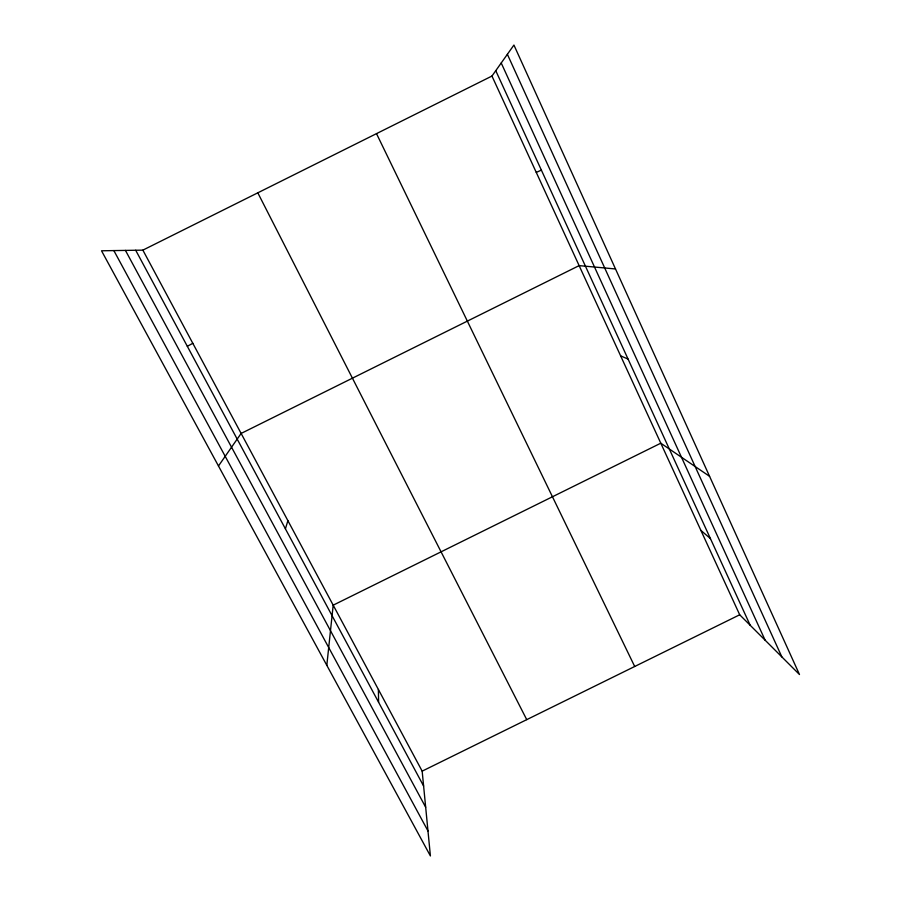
<?xml version="1.0" encoding="UTF-8"?>
<svg xmlns="http://www.w3.org/2000/svg" width="901" height="901" viewBox="0 0 901 901"><rect width="100%" height="100%" fill="white"/><g stroke="black" fill="none" stroke-linecap="round" stroke-linejoin="round"><path stroke-width="1.35" d="M326.815 665.343L333.19 605.168L660.793 443.202L709.571 476.325M285.414 528.842L287.892 520.677M218.47 465.986L241.13 433.437L579.129 265.626L615.507 268.96M491.957 76.056L513.93 45.05L799.48 674.522L739.698 614.786L491.957 76.056L142.865 250.14L101.52 250.782L430.408 855.95L422.164 771.143L142.865 250.14M187.318 346.288L192.814 343.304M422.164 771.143L739.698 614.786M536.275 172.418L541.377 170.12M620.62 355.839L628.076 359.105M700.877 530.374L710.416 538.573M113.853 250.591L427.975 830.947M125.43 250.41L425.677 807.251M135.713 250.253L423.605 786.021M257.81 192.825L526.736 719.651M376.505 133.63L634.698 666.481M501.226 62.991L765.14 640.217M495.764 70.695L750.184 625.26M507.376 54.297L781.854 656.908M378.386 689.479L378.6 702.251"/></g></svg>
